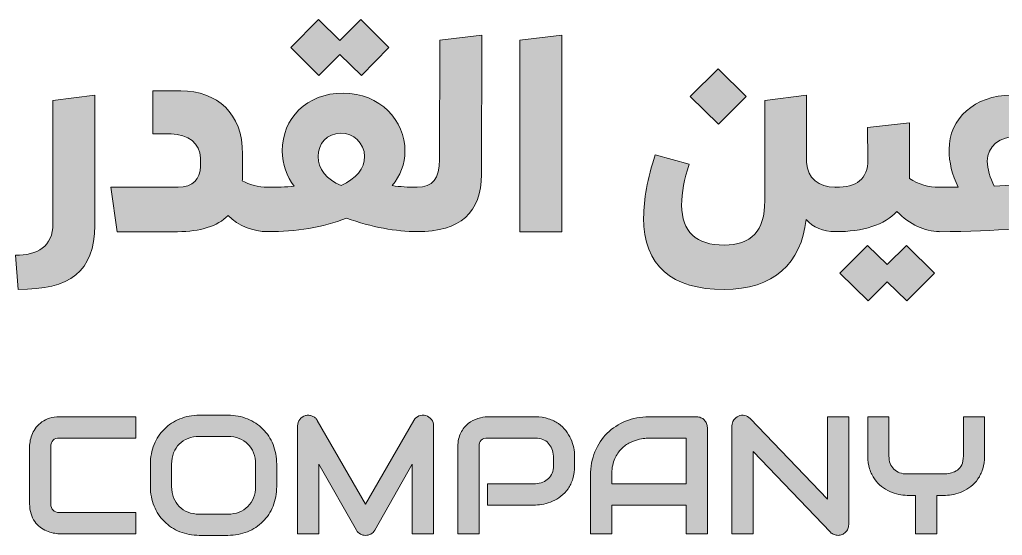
# Model space of a CAD drawing. Header units: millimetres. Extents: x 81 to 1251, y -181 to -29.
# Drawn here: x 451.2 to 522, y -181.2 to -144 of the extents above; entities that cross this region are included whole.
import ezdxf

# ---------------------------------------------------------------- set-up
doc = ezdxf.new("R2010")
doc.units = ezdxf.units.MM
doc.header["$MEASUREMENT"] = 0
doc.layers.add('Layer 1', color=7, linetype='Continuous', lineweight=0)

# ---------------------------------------------------------------- blocks, each defined once
blk = doc.blocks.new('Block_15')
at = {"layer": 'Layer 1', "true_color": 0x00b9ad, "transparency": 33554687}
h = blk.add_hatch(color=122, dxfattribs=at)
h.dxf.hatch_style = 2
edge = h.paths.add_edge_path()
edge.add_spline(control_points=[(453.334, -172.754), (453.127, -172.821), (452.944, -172.91), (452.786, -173.022), (452.626, -173.133), (452.49, -173.261), (452.377, -173.407), (452.263, -173.552), (452.171, -173.703), (452.101, -173.861), (452.031, -174.02), (451.979, -174.181), (451.945, -174.343), (451.912, -174.506), (451.895, -174.658), (451.895, -174.799), (451.895, -174.799), (451.895, -178.933), (451.895, -178.933), (451.895, -179.196), (451.929, -179.432), (451.996, -179.641), (452.062, -179.85), (452.15, -180.035), (452.262, -180.194), (452.374, -180.352), (452.503, -180.487), (452.647, -180.599), (452.792, -180.711), (452.944, -180.801), (453.103, -180.872), (453.261, -180.943), (453.421, -180.995), (453.584, -181.028), (453.746, -181.061), (453.899, -181.077), (454.039, -181.077), (454.039, -181.077), (459.549, -181.077), (459.549, -181.077), (459.549, -181.077), (459.549, -179.55), (459.549, -179.55), (459.549, -179.55), (454.039, -179.55), (454.039, -179.55), (453.843, -179.55), (453.692, -179.497), (453.584, -179.389), (453.477, -179.282), (453.422, -179.129), (453.422, -178.933), (453.422, -178.933), (453.422, -174.81), (453.422, -174.81), (453.422, -174.603), (453.475, -174.446), (453.581, -174.341), (453.687, -174.234), (453.839, -174.182), (454.039, -174.182), (454.039, -174.182), (459.549, -174.182), (459.549, -174.182), (459.549, -174.182), (459.549, -172.655), (459.549, -172.655), (459.549, -172.655), (454.039, -172.655), (454.039, -172.655), (453.777, -172.655), (453.542, -172.688), (453.334, -172.754)], knot_values=[0, 0, 0, 0, 1, 1, 1, 2, 2, 2, 3, 3, 3, 4, 4, 4, 5, 5, 5, 6, 6, 6, 7, 7, 7, 8, 8, 8, 9, 9, 9, 10, 10, 10, 11, 11, 11, 12, 12, 12, 13, 13, 13, 14, 14, 14, 15, 15, 15, 16, 16, 16, 17, 17, 17, 18, 18, 18, 19, 19, 19, 20, 20, 20, 21, 21, 21, 22, 22, 22, 23, 23, 23, 24, 24, 24, 24], degree=3, periodic=0)
h = blk.add_hatch(color=122, dxfattribs=at)
h.dxf.hatch_style = 2
edge = h.paths.add_edge_path()
edge.add_spline(control_points=[(468.183, -177.671), (468.183, -177.973), (468.134, -178.246), (468.039, -178.49), (467.943, -178.735), (467.806, -178.944), (467.631, -179.118), (467.454, -179.293), (467.244, -179.428), (466.999, -179.524), (466.754, -179.62), (466.483, -179.668), (466.185, -179.668), (466.185, -179.668), (464.13, -179.668), (464.13, -179.668), (463.832, -179.668), (463.561, -179.62), (463.317, -179.524), (463.072, -179.428), (462.862, -179.293), (462.685, -179.118), (462.508, -178.944), (462.373, -178.735), (462.277, -178.49), (462.18, -178.246), (462.133, -177.973), (462.133, -177.671), (462.133, -177.671), (462.133, -176.061), (462.133, -176.061), (462.133, -175.76), (462.18, -175.486), (462.277, -175.242), (462.373, -174.998), (462.508, -174.788), (462.685, -174.614), (462.862, -174.44), (463.072, -174.304), (463.317, -174.209), (463.561, -174.112), (463.832, -174.065), (464.13, -174.065), (464.13, -174.065), (466.197, -174.065), (466.197, -174.065), (466.491, -174.065), (466.76, -174.112), (467.005, -174.209), (467.25, -174.304), (467.459, -174.44), (467.633, -174.614), (467.808, -174.788), (467.943, -174.998), (468.039, -175.242), (468.134, -175.486), (468.183, -175.76), (468.183, -176.061), (468.183, -176.061), (468.183, -177.671), (468.183, -177.671)], knot_values=[0, 0, 0, 0, 1, 1, 1, 2, 2, 2, 3, 3, 3, 4, 4, 4, 5, 5, 5, 6, 6, 6, 7, 7, 7, 8, 8, 8, 9, 9, 9, 10, 10, 10, 11, 11, 11, 12, 12, 12, 13, 13, 13, 14, 14, 14, 15, 15, 15, 16, 16, 16, 17, 17, 17, 18, 18, 18, 19, 19, 19, 20, 20, 20, 20], degree=3, periodic=0)
edge = h.paths.add_edge_path()
edge.add_spline(control_points=[(468.711, -173.532), (468.398, -173.221), (468.027, -172.978), (467.598, -172.802), (467.17, -172.625), (466.703, -172.537), (466.197, -172.537), (466.197, -172.537), (464.13, -172.537), (464.13, -172.537), (463.625, -172.537), (463.157, -172.625), (462.726, -172.802), (462.295, -172.978), (461.923, -173.221), (461.611, -173.532), (461.297, -173.844), (461.05, -174.216), (460.873, -174.649), (460.695, -175.081), (460.605, -175.553), (460.605, -176.061), (460.605, -176.061), (460.605, -177.671), (460.605, -177.671), (460.605, -178.184), (460.695, -178.656), (460.873, -179.086), (461.05, -179.518), (461.297, -179.889), (461.611, -180.202), (461.923, -180.516), (462.295, -180.759), (462.726, -180.933), (463.157, -181.107), (463.625, -181.195), (464.13, -181.195), (464.13, -181.195), (466.197, -181.195), (466.197, -181.195), (466.703, -181.195), (467.17, -181.107), (467.598, -180.933), (468.027, -180.759), (468.398, -180.516), (468.711, -180.202), (469.025, -179.889), (469.269, -179.518), (469.446, -179.086), (469.621, -178.656), (469.71, -178.184), (469.71, -177.671), (469.71, -177.671), (469.71, -176.061), (469.71, -176.061), (469.71, -175.553), (469.621, -175.081), (469.446, -174.649), (469.269, -174.216), (469.025, -173.844), (468.711, -173.532)], knot_values=[0, 0, 0, 0, 1, 1, 1, 2, 2, 2, 3, 3, 3, 4, 4, 4, 5, 5, 5, 6, 6, 6, 7, 7, 7, 8, 8, 8, 9, 9, 9, 10, 10, 10, 11, 11, 11, 12, 12, 12, 13, 13, 13, 14, 14, 14, 15, 15, 15, 16, 16, 16, 17, 17, 17, 18, 18, 18, 19, 19, 19, 20, 20, 20, 20], degree=3, periodic=0)
h = blk.add_hatch(color=122, dxfattribs=at)
h.dxf.hatch_style = 2
edge = h.paths.add_edge_path()
edge.add_spline(control_points=[(480.458, -172.561), (480.286, -172.517), (480.121, -172.527), (479.962, -172.59), (479.804, -172.653), (479.679, -172.758), (479.59, -172.907), (479.59, -172.907), (476.112, -178.951), (476.112, -178.951), (476.112, -178.951), (472.635, -172.907), (472.635, -172.907), (472.592, -172.833), (472.538, -172.769), (472.477, -172.717), (472.414, -172.664), (472.343, -172.622), (472.267, -172.593), (472.191, -172.563), (472.112, -172.546), (472.03, -172.54), (471.948, -172.534), (471.866, -172.541), (471.783, -172.561), (471.615, -172.608), (471.478, -172.7), (471.374, -172.837), (471.272, -172.973), (471.22, -173.131), (471.22, -173.306), (471.22, -173.306), (471.22, -181.077), (471.22, -181.077), (471.22, -181.077), (472.746, -181.077), (472.746, -181.077), (472.746, -181.077), (472.746, -176.061), (472.746, -176.061), (472.746, -176.061), (475.466, -180.824), (475.466, -180.824), (475.533, -180.947), (475.623, -181.038), (475.74, -181.101), (475.855, -181.163), (475.979, -181.195), (476.112, -181.195), (476.249, -181.195), (476.377, -181.163), (476.497, -181.101), (476.616, -181.038), (476.709, -180.947), (476.775, -180.824), (476.775, -180.824), (479.483, -176.061), (479.483, -176.061), (479.483, -176.061), (479.483, -181.077), (479.483, -181.077), (479.483, -181.077), (481.022, -181.077), (481.022, -181.077), (481.022, -181.077), (481.022, -173.306), (481.022, -173.306), (481.022, -173.131), (480.97, -172.973), (480.864, -172.837), (480.758, -172.7), (480.623, -172.608), (480.458, -172.561)], knot_values=[0, 0, 0, 0, 1, 1, 1, 2, 2, 2, 3, 3, 3, 4, 4, 4, 5, 5, 5, 6, 6, 6, 7, 7, 7, 8, 8, 8, 9, 9, 9, 10, 10, 10, 11, 11, 11, 12, 12, 12, 13, 13, 13, 14, 14, 14, 15, 15, 15, 16, 16, 16, 17, 17, 17, 18, 18, 18, 19, 19, 19, 20, 20, 20, 21, 21, 21, 22, 22, 22, 23, 23, 23, 24, 24, 24, 24], degree=3, periodic=0)
h = blk.add_hatch(color=122, dxfattribs=at)
h.dxf.hatch_style = 2
edge = h.paths.add_edge_path()
edge.add_spline(control_points=[(490.916, -174.25), (490.821, -174.04), (490.7, -173.84), (490.552, -173.647), (490.406, -173.455), (490.228, -173.286), (490.019, -173.139), (489.809, -172.993), (489.567, -172.875), (489.293, -172.787), (489.019, -172.699), (488.71, -172.655), (488.365, -172.655), (488.365, -172.655), (484.912, -172.655), (484.912, -172.655), (484.7, -172.655), (484.469, -172.693), (484.219, -172.769), (483.967, -172.845), (483.736, -172.969), (483.522, -173.137), (483.309, -173.305), (483.131, -173.526), (482.988, -173.8), (482.844, -174.074), (482.773, -174.407), (482.773, -174.799), (482.773, -174.799), (482.773, -181.077), (482.773, -181.077), (482.773, -181.077), (484.301, -181.077), (484.301, -181.077), (484.301, -181.077), (484.301, -174.799), (484.301, -174.799), (484.301, -174.598), (484.353, -174.446), (484.459, -174.341), (484.565, -174.234), (484.719, -174.182), (484.923, -174.182), (484.923, -174.182), (488.365, -174.182), (488.365, -174.182), (488.564, -174.182), (488.741, -174.215), (488.894, -174.279), (489.046, -174.343), (489.177, -174.432), (489.284, -174.546), (489.392, -174.66), (489.477, -174.797), (489.54, -174.958), (489.603, -175.117), (489.644, -175.294), (489.663, -175.486), (489.663, -175.486), (489.663, -176.178), (489.663, -176.178), (489.663, -176.374), (489.632, -176.55), (489.569, -176.705), (489.507, -176.86), (489.419, -176.991), (489.305, -177.101), (489.191, -177.21), (489.056, -177.297), (488.896, -177.363), (488.737, -177.427), (488.561, -177.467), (488.365, -177.483), (488.365, -177.483), (484.912, -177.483), (484.912, -177.483), (484.912, -177.483), (484.912, -179.009), (484.912, -179.009), (484.912, -179.009), (488.365, -179.009), (488.365, -179.009), (488.552, -179.009), (488.753, -178.989), (488.967, -178.945), (489.18, -178.902), (489.392, -178.834), (489.601, -178.74), (489.811, -178.645), (490.011, -178.524), (490.204, -178.376), (490.395, -178.227), (490.564, -178.048), (490.712, -177.838), (490.858, -177.629), (490.975, -177.387), (491.06, -177.112), (491.148, -176.839), (491.19, -176.528), (491.19, -176.178), (491.19, -176.178), (491.19, -175.486), (491.19, -175.486), (491.19, -175.298), (491.168, -175.097), (491.126, -174.884), (491.082, -174.671), (491.013, -174.459), (490.916, -174.25)], knot_values=[0, 0, 0, 0, 1, 1, 1, 2, 2, 2, 3, 3, 3, 4, 4, 4, 5, 5, 5, 6, 6, 6, 7, 7, 7, 8, 8, 8, 9, 9, 9, 10, 10, 10, 11, 11, 11, 12, 12, 12, 13, 13, 13, 14, 14, 14, 15, 15, 15, 16, 16, 16, 17, 17, 17, 18, 18, 18, 19, 19, 19, 20, 20, 20, 21, 21, 21, 22, 22, 22, 23, 23, 23, 24, 24, 24, 25, 25, 25, 26, 26, 26, 27, 27, 27, 28, 28, 28, 29, 29, 29, 30, 30, 30, 31, 31, 31, 32, 32, 32, 33, 33, 33, 34, 34, 34, 35, 35, 35, 36, 36, 36, 36], degree=3, periodic=0)
h = blk.add_hatch(color=122, dxfattribs=at)
h.dxf.hatch_style = 2
edge = h.paths.add_edge_path()
edge.add_spline(control_points=[(499.231, -177.483), (499.231, -177.483), (493.863, -177.483), (493.863, -177.483), (493.863, -177.483), (493.863, -176.866), (493.863, -176.866), (493.863, -176.44), (493.922, -176.076), (494.042, -175.777), (494.161, -175.477), (494.313, -175.227), (494.497, -175.028), (494.68, -174.828), (494.882, -174.671), (495.101, -174.558), (495.322, -174.445), (495.53, -174.36), (495.727, -174.305), (495.925, -174.25), (496.1, -174.216), (496.25, -174.203), (496.401, -174.188), (496.5, -174.182), (496.547, -174.182), (496.547, -174.182), (499.231, -174.182), (499.231, -174.182), (499.231, -174.182), (499.231, -177.483), (499.231, -177.483)], knot_values=[0, 0, 0, 0, 1, 1, 1, 2, 2, 2, 3, 3, 3, 4, 4, 4, 5, 5, 5, 6, 6, 6, 7, 7, 7, 8, 8, 8, 9, 9, 9, 10, 10, 10, 10], degree=3, periodic=0)
edge = h.paths.add_edge_path()
edge.add_spline(control_points=[(500.535, -172.878), (500.465, -172.808), (500.383, -172.753), (500.288, -172.713), (500.194, -172.675), (500.095, -172.655), (499.988, -172.655), (499.988, -172.655), (496.547, -172.655), (496.547, -172.655), (495.94, -172.655), (495.38, -172.758), (494.867, -172.966), (494.354, -173.173), (493.91, -173.463), (493.533, -173.835), (493.157, -174.207), (492.864, -174.651), (492.653, -175.168), (492.441, -175.686), (492.336, -176.251), (492.336, -176.866), (492.336, -176.866), (492.336, -181.077), (492.336, -181.077), (492.336, -181.077), (493.863, -181.077), (493.863, -181.077), (493.863, -181.077), (493.863, -179.009), (493.863, -179.009), (493.863, -179.009), (499.231, -179.009), (499.231, -179.009), (499.231, -179.009), (499.231, -181.077), (499.231, -181.077), (499.231, -181.077), (500.758, -181.077), (500.758, -181.077), (500.758, -181.077), (500.758, -173.425), (500.758, -173.425), (500.758, -173.318), (500.738, -173.219), (500.7, -173.125), (500.66, -173.03), (500.605, -172.948), (500.535, -172.878)], knot_values=[0, 0, 0, 0, 1, 1, 1, 2, 2, 2, 3, 3, 3, 4, 4, 4, 5, 5, 5, 6, 6, 6, 7, 7, 7, 8, 8, 8, 9, 9, 9, 10, 10, 10, 11, 11, 11, 12, 12, 12, 13, 13, 13, 14, 14, 14, 15, 15, 15, 16, 16, 16, 16], degree=3, periodic=0)
h = blk.add_hatch(color=122, dxfattribs=at)
h.dxf.hatch_style = 2
edge = h.paths.add_edge_path()
edge.add_spline(control_points=[(509.422, -178.587), (509.422, -178.587), (503.842, -172.766), (503.842, -172.766), (503.732, -172.653), (503.601, -172.581), (503.448, -172.552), (503.295, -172.522), (503.146, -172.537), (503.002, -172.596), (502.864, -172.659), (502.752, -172.753), (502.664, -172.88), (502.576, -173.008), (502.531, -173.15), (502.531, -173.306), (502.531, -173.306), (502.531, -181.077), (502.531, -181.077), (502.531, -181.077), (504.059, -181.077), (504.059, -181.077), (504.059, -181.077), (504.059, -175.145), (504.059, -175.145), (504.059, -175.145), (509.639, -180.972), (509.639, -180.972), (509.713, -181.051), (509.798, -181.107), (509.895, -181.143), (509.99, -181.178), (510.085, -181.195), (510.179, -181.195), (510.286, -181.195), (510.385, -181.175), (510.479, -181.136), (510.572, -181.097), (510.655, -181.043), (510.722, -180.974), (510.791, -180.907), (510.846, -180.824), (510.887, -180.731), (510.928, -180.637), (510.949, -180.535), (510.949, -180.425), (510.949, -180.425), (510.949, -172.655), (510.949, -172.655), (510.949, -172.655), (509.422, -172.655), (509.422, -172.655), (509.422, -172.655), (509.422, -178.587), (509.422, -178.587)], knot_values=[0, 0, 0, 0, 1, 1, 1, 2, 2, 2, 3, 3, 3, 4, 4, 4, 5, 5, 5, 6, 6, 6, 7, 7, 7, 8, 8, 8, 9, 9, 9, 10, 10, 10, 11, 11, 11, 12, 12, 12, 13, 13, 13, 14, 14, 14, 15, 15, 15, 16, 16, 16, 17, 17, 17, 18, 18, 18, 18], degree=3, periodic=0)
h = blk.add_hatch(color=122, dxfattribs=at)
h.dxf.hatch_style = 2
edge = h.paths.add_edge_path()
edge.add_spline(control_points=[(519.219, -175.474), (519.219, -175.74), (519.178, -175.953), (519.096, -176.114), (519.014, -176.275), (518.91, -176.4), (518.784, -176.491), (518.659, -176.58), (518.52, -176.644), (518.368, -176.68), (518.214, -176.718), (518.065, -176.748), (517.921, -176.772), (517.921, -176.772), (515.166, -176.772), (515.166, -176.772), (514.967, -176.772), (514.785, -176.742), (514.623, -176.68), (514.46, -176.62), (514.322, -176.533), (514.209, -176.419), (514.096, -176.307), (514.007, -176.17), (513.944, -176.011), (513.881, -175.853), (513.85, -175.674), (513.85, -175.474), (513.85, -175.474), (513.85, -172.655), (513.85, -172.655), (513.85, -172.655), (512.323, -172.655), (512.323, -172.655), (512.323, -172.655), (512.323, -175.474), (512.323, -175.474), (512.323, -175.819), (512.368, -176.129), (512.455, -176.405), (512.543, -176.68), (512.661, -176.924), (512.808, -177.133), (512.955, -177.342), (513.124, -177.523), (513.316, -177.671), (513.508, -177.82), (513.708, -177.942), (513.918, -178.038), (514.127, -178.134), (514.339, -178.204), (514.553, -178.246), (514.766, -178.29), (514.967, -178.311), (515.154, -178.311), (515.154, -178.311), (515.765, -178.311), (515.765, -178.311), (515.765, -178.311), (515.765, -181.077), (515.765, -181.077), (515.765, -181.077), (517.304, -181.077), (517.304, -181.077), (517.304, -181.077), (517.304, -178.311), (517.304, -178.311), (517.304, -178.311), (517.921, -178.311), (517.921, -178.311), (518.109, -178.311), (518.31, -178.29), (518.522, -178.246), (518.737, -178.204), (518.947, -178.134), (519.154, -178.038), (519.362, -177.942), (519.563, -177.82), (519.757, -177.671), (519.95, -177.523), (520.12, -177.342), (520.265, -177.133), (520.409, -176.924), (520.526, -176.682), (520.614, -176.408), (520.701, -176.134), (520.746, -175.823), (520.746, -175.474), (520.746, -175.474), (520.746, -172.655), (520.746, -172.655), (520.746, -172.655), (519.219, -172.655), (519.219, -172.655), (519.219, -172.655), (519.219, -175.474), (519.219, -175.474)], knot_values=[0, 0, 0, 0, 1, 1, 1, 2, 2, 2, 3, 3, 3, 4, 4, 4, 5, 5, 5, 6, 6, 6, 7, 7, 7, 8, 8, 8, 9, 9, 9, 10, 10, 10, 11, 11, 11, 12, 12, 12, 13, 13, 13, 14, 14, 14, 15, 15, 15, 16, 16, 16, 17, 17, 17, 18, 18, 18, 19, 19, 19, 20, 20, 20, 21, 21, 21, 22, 22, 22, 23, 23, 23, 24, 24, 24, 25, 25, 25, 26, 26, 26, 27, 27, 27, 28, 28, 28, 29, 29, 29, 30, 30, 30, 31, 31, 31, 32, 32, 32, 32], degree=3, periodic=0)
at = {"layer": 'Layer 1'}
for points, knots in [([(453.334, -172.754), (453.127, -172.821), (452.944, -172.91), (452.786, -173.022), (452.626, -173.133), (452.49, -173.261), (452.377, -173.407), (452.263, -173.552), (452.171, -173.703), (452.101, -173.861), (452.031, -174.02), (451.979, -174.181), (451.945, -174.343), (451.912, -174.506), (451.895, -174.658), (451.895, -174.799), (451.895, -174.799), (451.895, -178.933), (451.895, -178.933), (451.895, -179.196), (451.929, -179.432), (451.996, -179.641), (452.062, -179.85), (452.15, -180.035), (452.262, -180.194), (452.374, -180.352), (452.503, -180.487), (452.647, -180.599), (452.792, -180.711), (452.944, -180.801), (453.103, -180.872), (453.261, -180.943), (453.421, -180.995), (453.584, -181.028), (453.746, -181.061), (453.899, -181.077), (454.039, -181.077), (454.039, -181.077), (459.549, -181.077), (459.549, -181.077), (459.549, -181.077), (459.549, -179.55), (459.549, -179.55), (459.549, -179.55), (454.039, -179.55), (454.039, -179.55), (453.843, -179.55), (453.692, -179.497), (453.584, -179.389), (453.477, -179.282), (453.422, -179.129), (453.422, -178.933), (453.422, -178.933), (453.422, -174.81), (453.422, -174.81), (453.422, -174.603), (453.475, -174.446), (453.581, -174.341), (453.687, -174.234), (453.839, -174.182), (454.039, -174.182), (454.039, -174.182), (459.549, -174.182), (459.549, -174.182), (459.549, -174.182), (459.549, -172.655), (459.549, -172.655), (459.549, -172.655), (454.039, -172.655), (454.039, -172.655), (453.777, -172.655), (453.542, -172.688), (453.334, -172.754)], [0, 0, 0, 0, 1, 1, 1, 2, 2, 2, 3, 3, 3, 4, 4, 4, 5, 5, 5, 6, 6, 6, 7, 7, 7, 8, 8, 8, 9, 9, 9, 10, 10, 10, 11, 11, 11, 12, 12, 12, 13, 13, 13, 14, 14, 14, 15, 15, 15, 16, 16, 16, 17, 17, 17, 18, 18, 18, 19, 19, 19, 20, 20, 20, 21, 21, 21, 22, 22, 22, 23, 23, 23, 24, 24, 24, 24]), ([(468.711, -173.532), (468.398, -173.221), (468.027, -172.978), (467.598, -172.802), (467.17, -172.625), (466.703, -172.537), (466.197, -172.537), (466.197, -172.537), (464.13, -172.537), (464.13, -172.537), (463.625, -172.537), (463.157, -172.625), (462.726, -172.802), (462.295, -172.978), (461.923, -173.221), (461.611, -173.532), (461.297, -173.844), (461.05, -174.216), (460.873, -174.649), (460.695, -175.081), (460.605, -175.553), (460.605, -176.061), (460.605, -176.061), (460.605, -177.671), (460.605, -177.671), (460.605, -178.184), (460.695, -178.656), (460.873, -179.086), (461.05, -179.518), (461.297, -179.889), (461.611, -180.202), (461.923, -180.516), (462.295, -180.759), (462.726, -180.933), (463.157, -181.107), (463.625, -181.195), (464.13, -181.195), (464.13, -181.195), (466.197, -181.195), (466.197, -181.195), (466.703, -181.195), (467.17, -181.107), (467.598, -180.933), (468.027, -180.759), (468.398, -180.516), (468.711, -180.202), (469.025, -179.889), (469.269, -179.518), (469.446, -179.086), (469.621, -178.656), (469.71, -178.184), (469.71, -177.671), (469.71, -177.671), (469.71, -176.061), (469.71, -176.061), (469.71, -175.553), (469.621, -175.081), (469.446, -174.649), (469.269, -174.216), (469.025, -173.844), (468.711, -173.532)], [0, 0, 0, 0, 1, 1, 1, 2, 2, 2, 3, 3, 3, 4, 4, 4, 5, 5, 5, 6, 6, 6, 7, 7, 7, 8, 8, 8, 9, 9, 9, 10, 10, 10, 11, 11, 11, 12, 12, 12, 13, 13, 13, 14, 14, 14, 15, 15, 15, 16, 16, 16, 17, 17, 17, 18, 18, 18, 19, 19, 19, 20, 20, 20, 20]), ([(480.458, -172.561), (480.286, -172.517), (480.121, -172.527), (479.962, -172.59), (479.804, -172.653), (479.679, -172.758), (479.59, -172.907), (479.59, -172.907), (476.112, -178.951), (476.112, -178.951), (476.112, -178.951), (472.635, -172.907), (472.635, -172.907), (472.592, -172.833), (472.538, -172.769), (472.477, -172.717), (472.414, -172.664), (472.343, -172.622), (472.267, -172.593), (472.191, -172.563), (472.112, -172.546), (472.03, -172.54), (471.948, -172.534), (471.866, -172.541), (471.783, -172.561), (471.615, -172.608), (471.478, -172.7), (471.374, -172.837), (471.272, -172.973), (471.22, -173.131), (471.22, -173.306), (471.22, -173.306), (471.22, -181.077), (471.22, -181.077), (471.22, -181.077), (472.746, -181.077), (472.746, -181.077), (472.746, -181.077), (472.746, -176.061), (472.746, -176.061), (472.746, -176.061), (475.466, -180.824), (475.466, -180.824), (475.533, -180.947), (475.623, -181.038), (475.74, -181.101), (475.855, -181.163), (475.979, -181.195), (476.112, -181.195), (476.249, -181.195), (476.377, -181.163), (476.497, -181.101), (476.616, -181.038), (476.709, -180.947), (476.775, -180.824), (476.775, -180.824), (479.483, -176.061), (479.483, -176.061), (479.483, -176.061), (479.483, -181.077), (479.483, -181.077), (479.483, -181.077), (481.022, -181.077), (481.022, -181.077), (481.022, -181.077), (481.022, -173.306), (481.022, -173.306), (481.022, -173.131), (480.97, -172.973), (480.864, -172.837), (480.758, -172.7), (480.623, -172.608), (480.458, -172.561)], [0, 0, 0, 0, 1, 1, 1, 2, 2, 2, 3, 3, 3, 4, 4, 4, 5, 5, 5, 6, 6, 6, 7, 7, 7, 8, 8, 8, 9, 9, 9, 10, 10, 10, 11, 11, 11, 12, 12, 12, 13, 13, 13, 14, 14, 14, 15, 15, 15, 16, 16, 16, 17, 17, 17, 18, 18, 18, 19, 19, 19, 20, 20, 20, 21, 21, 21, 22, 22, 22, 23, 23, 23, 24, 24, 24, 24]), ([(490.916, -174.25), (490.821, -174.04), (490.7, -173.84), (490.552, -173.647), (490.406, -173.455), (490.228, -173.286), (490.019, -173.139), (489.809, -172.993), (489.567, -172.875), (489.293, -172.787), (489.019, -172.699), (488.71, -172.655), (488.365, -172.655), (488.365, -172.655), (484.912, -172.655), (484.912, -172.655), (484.7, -172.655), (484.469, -172.693), (484.219, -172.769), (483.967, -172.845), (483.736, -172.969), (483.522, -173.137), (483.309, -173.305), (483.131, -173.526), (482.988, -173.8), (482.844, -174.074), (482.773, -174.407), (482.773, -174.799), (482.773, -174.799), (482.773, -181.077), (482.773, -181.077), (482.773, -181.077), (484.301, -181.077), (484.301, -181.077), (484.301, -181.077), (484.301, -174.799), (484.301, -174.799), (484.301, -174.598), (484.353, -174.446), (484.459, -174.341), (484.565, -174.234), (484.719, -174.182), (484.923, -174.182), (484.923, -174.182), (488.365, -174.182), (488.365, -174.182), (488.564, -174.182), (488.741, -174.215), (488.894, -174.279), (489.046, -174.343), (489.177, -174.432), (489.284, -174.546), (489.392, -174.66), (489.477, -174.797), (489.54, -174.958), (489.603, -175.117), (489.644, -175.294), (489.663, -175.486), (489.663, -175.486), (489.663, -176.178), (489.663, -176.178), (489.663, -176.374), (489.632, -176.55), (489.569, -176.705), (489.507, -176.86), (489.419, -176.991), (489.305, -177.101), (489.191, -177.21), (489.056, -177.297), (488.896, -177.363), (488.737, -177.427), (488.561, -177.467), (488.365, -177.483), (488.365, -177.483), (484.912, -177.483), (484.912, -177.483), (484.912, -177.483), (484.912, -179.009), (484.912, -179.009), (484.912, -179.009), (488.365, -179.009), (488.365, -179.009), (488.552, -179.009), (488.753, -178.989), (488.967, -178.945), (489.18, -178.902), (489.392, -178.834), (489.601, -178.74), (489.811, -178.645), (490.011, -178.524), (490.204, -178.376), (490.395, -178.227), (490.564, -178.048), (490.712, -177.838), (490.858, -177.629), (490.975, -177.387), (491.06, -177.112), (491.148, -176.839), (491.19, -176.528), (491.19, -176.178), (491.19, -176.178), (491.19, -175.486), (491.19, -175.486), (491.19, -175.298), (491.168, -175.097), (491.126, -174.884), (491.082, -174.671), (491.013, -174.459), (490.916, -174.25)], [0, 0, 0, 0, 1, 1, 1, 2, 2, 2, 3, 3, 3, 4, 4, 4, 5, 5, 5, 6, 6, 6, 7, 7, 7, 8, 8, 8, 9, 9, 9, 10, 10, 10, 11, 11, 11, 12, 12, 12, 13, 13, 13, 14, 14, 14, 15, 15, 15, 16, 16, 16, 17, 17, 17, 18, 18, 18, 19, 19, 19, 20, 20, 20, 21, 21, 21, 22, 22, 22, 23, 23, 23, 24, 24, 24, 25, 25, 25, 26, 26, 26, 27, 27, 27, 28, 28, 28, 29, 29, 29, 30, 30, 30, 31, 31, 31, 32, 32, 32, 33, 33, 33, 34, 34, 34, 35, 35, 35, 36, 36, 36, 36]), ([(500.535, -172.878), (500.465, -172.808), (500.383, -172.753), (500.288, -172.713), (500.194, -172.675), (500.095, -172.655), (499.988, -172.655), (499.988, -172.655), (496.547, -172.655), (496.547, -172.655), (495.94, -172.655), (495.38, -172.758), (494.867, -172.966), (494.354, -173.173), (493.91, -173.463), (493.533, -173.835), (493.157, -174.207), (492.864, -174.651), (492.653, -175.168), (492.441, -175.686), (492.336, -176.251), (492.336, -176.866), (492.336, -176.866), (492.336, -181.077), (492.336, -181.077), (492.336, -181.077), (493.863, -181.077), (493.863, -181.077), (493.863, -181.077), (493.863, -179.009), (493.863, -179.009), (493.863, -179.009), (499.231, -179.009), (499.231, -179.009), (499.231, -179.009), (499.231, -181.077), (499.231, -181.077), (499.231, -181.077), (500.758, -181.077), (500.758, -181.077), (500.758, -181.077), (500.758, -173.425), (500.758, -173.425), (500.758, -173.318), (500.738, -173.219), (500.7, -173.125), (500.66, -173.03), (500.605, -172.948), (500.535, -172.878)], [0, 0, 0, 0, 1, 1, 1, 2, 2, 2, 3, 3, 3, 4, 4, 4, 5, 5, 5, 6, 6, 6, 7, 7, 7, 8, 8, 8, 9, 9, 9, 10, 10, 10, 11, 11, 11, 12, 12, 12, 13, 13, 13, 14, 14, 14, 15, 15, 15, 16, 16, 16, 16]), ([(509.422, -178.587), (509.422, -178.587), (503.842, -172.766), (503.842, -172.766), (503.732, -172.653), (503.601, -172.581), (503.448, -172.552), (503.295, -172.522), (503.146, -172.537), (503.002, -172.596), (502.864, -172.659), (502.752, -172.753), (502.664, -172.88), (502.576, -173.008), (502.531, -173.15), (502.531, -173.306), (502.531, -173.306), (502.531, -181.077), (502.531, -181.077), (502.531, -181.077), (504.059, -181.077), (504.059, -181.077), (504.059, -181.077), (504.059, -175.145), (504.059, -175.145), (504.059, -175.145), (509.639, -180.972), (509.639, -180.972), (509.713, -181.051), (509.798, -181.107), (509.895, -181.143), (509.99, -181.178), (510.085, -181.195), (510.179, -181.195), (510.286, -181.195), (510.385, -181.175), (510.479, -181.136), (510.572, -181.097), (510.655, -181.043), (510.722, -180.974), (510.791, -180.907), (510.846, -180.824), (510.887, -180.731), (510.928, -180.637), (510.949, -180.535), (510.949, -180.425), (510.949, -180.425), (510.949, -172.655), (510.949, -172.655), (510.949, -172.655), (509.422, -172.655), (509.422, -172.655), (509.422, -172.655), (509.422, -178.587), (509.422, -178.587)], [0, 0, 0, 0, 1, 1, 1, 2, 2, 2, 3, 3, 3, 4, 4, 4, 5, 5, 5, 6, 6, 6, 7, 7, 7, 8, 8, 8, 9, 9, 9, 10, 10, 10, 11, 11, 11, 12, 12, 12, 13, 13, 13, 14, 14, 14, 15, 15, 15, 16, 16, 16, 17, 17, 17, 18, 18, 18, 18]), ([(519.219, -175.474), (519.219, -175.74), (519.178, -175.953), (519.096, -176.114), (519.014, -176.275), (518.91, -176.4), (518.784, -176.491), (518.659, -176.58), (518.52, -176.644), (518.368, -176.68), (518.214, -176.718), (518.065, -176.748), (517.921, -176.772), (517.921, -176.772), (515.166, -176.772), (515.166, -176.772), (514.967, -176.772), (514.785, -176.742), (514.623, -176.68), (514.46, -176.62), (514.322, -176.533), (514.209, -176.419), (514.096, -176.307), (514.007, -176.17), (513.944, -176.011), (513.881, -175.853), (513.85, -175.674), (513.85, -175.474), (513.85, -175.474), (513.85, -172.655), (513.85, -172.655), (513.85, -172.655), (512.323, -172.655), (512.323, -172.655), (512.323, -172.655), (512.323, -175.474), (512.323, -175.474), (512.323, -175.819), (512.368, -176.129), (512.455, -176.405), (512.543, -176.68), (512.661, -176.924), (512.808, -177.133), (512.955, -177.342), (513.124, -177.523), (513.316, -177.671), (513.508, -177.82), (513.708, -177.942), (513.918, -178.038), (514.127, -178.134), (514.339, -178.204), (514.553, -178.246), (514.766, -178.29), (514.967, -178.311), (515.154, -178.311), (515.154, -178.311), (515.765, -178.311), (515.765, -178.311), (515.765, -178.311), (515.765, -181.077), (515.765, -181.077), (515.765, -181.077), (517.304, -181.077), (517.304, -181.077), (517.304, -181.077), (517.304, -178.311), (517.304, -178.311), (517.304, -178.311), (517.921, -178.311), (517.921, -178.311), (518.109, -178.311), (518.31, -178.29), (518.522, -178.246), (518.737, -178.204), (518.947, -178.134), (519.154, -178.038), (519.362, -177.942), (519.563, -177.82), (519.757, -177.671), (519.95, -177.523), (520.12, -177.342), (520.265, -177.133), (520.409, -176.924), (520.526, -176.682), (520.614, -176.408), (520.701, -176.134), (520.746, -175.823), (520.746, -175.474), (520.746, -175.474), (520.746, -172.655), (520.746, -172.655), (520.746, -172.655), (519.219, -172.655), (519.219, -172.655), (519.219, -172.655), (519.219, -175.474), (519.219, -175.474)], [0, 0, 0, 0, 1, 1, 1, 2, 2, 2, 3, 3, 3, 4, 4, 4, 5, 5, 5, 6, 6, 6, 7, 7, 7, 8, 8, 8, 9, 9, 9, 10, 10, 10, 11, 11, 11, 12, 12, 12, 13, 13, 13, 14, 14, 14, 15, 15, 15, 16, 16, 16, 17, 17, 17, 18, 18, 18, 19, 19, 19, 20, 20, 20, 21, 21, 21, 22, 22, 22, 23, 23, 23, 24, 24, 24, 25, 25, 25, 26, 26, 26, 27, 27, 27, 28, 28, 28, 29, 29, 29, 30, 30, 30, 31, 31, 31, 32, 32, 32, 32]), ([(468.183, -177.671), (468.183, -177.973), (468.134, -178.246), (468.039, -178.49), (467.943, -178.735), (467.806, -178.944), (467.631, -179.118), (467.454, -179.293), (467.244, -179.428), (466.999, -179.524), (466.754, -179.62), (466.483, -179.668), (466.185, -179.668), (466.185, -179.668), (464.13, -179.668), (464.13, -179.668), (463.832, -179.668), (463.561, -179.62), (463.317, -179.524), (463.072, -179.428), (462.862, -179.293), (462.685, -179.118), (462.508, -178.944), (462.373, -178.735), (462.277, -178.49), (462.18, -178.246), (462.133, -177.973), (462.133, -177.671), (462.133, -177.671), (462.133, -176.061), (462.133, -176.061), (462.133, -175.76), (462.18, -175.486), (462.277, -175.242), (462.373, -174.998), (462.508, -174.788), (462.685, -174.614), (462.862, -174.44), (463.072, -174.304), (463.317, -174.209), (463.561, -174.112), (463.832, -174.065), (464.13, -174.065), (464.13, -174.065), (466.197, -174.065), (466.197, -174.065), (466.491, -174.065), (466.76, -174.112), (467.005, -174.209), (467.25, -174.304), (467.459, -174.44), (467.633, -174.614), (467.808, -174.788), (467.943, -174.998), (468.039, -175.242), (468.134, -175.486), (468.183, -175.76), (468.183, -176.061), (468.183, -176.061), (468.183, -177.671), (468.183, -177.671)], [0, 0, 0, 0, 1, 1, 1, 2, 2, 2, 3, 3, 3, 4, 4, 4, 5, 5, 5, 6, 6, 6, 7, 7, 7, 8, 8, 8, 9, 9, 9, 10, 10, 10, 11, 11, 11, 12, 12, 12, 13, 13, 13, 14, 14, 14, 15, 15, 15, 16, 16, 16, 17, 17, 17, 18, 18, 18, 19, 19, 19, 20, 20, 20, 20]), ([(499.231, -177.483), (499.231, -177.483), (493.863, -177.483), (493.863, -177.483), (493.863, -177.483), (493.863, -176.866), (493.863, -176.866), (493.863, -176.44), (493.922, -176.076), (494.042, -175.777), (494.161, -175.477), (494.313, -175.227), (494.497, -175.028), (494.68, -174.828), (494.882, -174.671), (495.101, -174.558), (495.322, -174.445), (495.53, -174.36), (495.727, -174.305), (495.925, -174.25), (496.1, -174.216), (496.25, -174.203), (496.401, -174.188), (496.5, -174.182), (496.547, -174.182), (496.547, -174.182), (499.231, -174.182), (499.231, -174.182), (499.231, -174.182), (499.231, -177.483), (499.231, -177.483)], [0, 0, 0, 0, 1, 1, 1, 2, 2, 2, 3, 3, 3, 4, 4, 4, 5, 5, 5, 6, 6, 6, 7, 7, 7, 8, 8, 8, 9, 9, 9, 10, 10, 10, 10])]:
    blk.add_open_spline(points, degree=3, knots=knots, dxfattribs=at)
blk = doc.blocks.new('Block_16')
at = {"layer": 'Layer 1', "true_color": 0x414042, "transparency": 33554687}
h = blk.add_hatch(color=250, dxfattribs=at)
h.dxf.hatch_style = 2
h.paths.add_polyline_path([(474.264, -146.526), (475.815, -148.038), (477.793, -146.022), (475.776, -144.024), (474.264, -145.517), (472.731, -144.024), (470.734, -146.022), (472.751, -148.038)])
h = blk.add_hatch(color=250, dxfattribs=at)
h.dxf.hatch_style = 2
edge = h.paths.add_edge_path()
edge.add_spline(control_points=[(474.361, -155.97), (473.294, -155.582), (472.693, -154.748), (472.693, -153.894), (472.693, -152.983), (473.333, -152.208), (474.341, -152.208), (475.214, -152.208), (476.048, -152.887), (476.048, -153.894), (476.048, -154.729), (475.407, -155.523), (474.361, -155.97)], knot_values=[0, 0, 0, 0, 1, 1, 1, 2, 2, 2, 3, 3, 3, 4, 4, 4, 4], degree=3, periodic=0)
edge = h.paths.add_edge_path()
edge.add_spline(control_points=[(481.454, -154.108), (481.454, -155.485), (480.95, -156.106), (479.845, -156.106), (479.841, -156.106), (479.84, -156.109), (479.837, -156.109), (479.834, -156.109), (479.832, -156.106), (479.829, -156.106), (479.171, -156.106), (478.588, -156.066), (478.045, -155.989), (478.607, -155.272), (478.956, -154.437), (478.956, -153.507), (478.956, -151.297), (477.172, -149.318), (474.496, -149.318), (471.839, -149.318), (470.114, -151.161), (470.114, -153.488), (470.114, -154.457), (470.424, -155.31), (470.967, -156.028), (470.367, -156.087), (469.728, -156.106), (469.09, -156.106), (468.334, -156.106), (467.753, -155.931), (467.23, -155.64), (467.249, -155.504), (467.249, -155.369), (467.249, -155.233), (467.249, -155.233), (467.249, -153.72), (467.249, -153.72), (467.249, -150.754), (465.427, -149.164), (462.789, -149.164), (462.789, -149.164), (460.771, -149.164), (460.771, -149.164), (460.771, -149.164), (460.771, -152.266), (460.771, -152.266), (460.771, -152.266), (462.091, -152.266), (462.091, -152.266), (463.332, -152.266), (464.185, -152.964), (464.205, -153.992), (464.205, -153.992), (464.205, -154.612), (464.205, -154.612), (464.205, -155.504), (463.681, -156.106), (462.595, -156.106), (462.595, -156.106), (457.746, -156.106), (457.746, -156.106), (457.746, -156.106), (458.212, -159.306), (458.212, -159.306), (458.212, -159.306), (462.556, -159.306), (462.556, -159.306), (464.205, -159.306), (465.427, -158.918), (466.202, -158.142), (466.976, -158.896), (467.963, -159.303), (469.085, -159.305), (469.086, -159.305), (469.086, -159.306), (469.086, -159.306), (469.087, -159.306), (469.089, -159.305), (469.09, -159.305), (469.09, -159.305), (469.09, -159.306), (469.091, -159.306), (469.091, -159.306), (469.091, -159.305), (469.092, -159.305), (471.048, -159.305), (473.082, -159.014), (474.73, -158.335), (476.57, -158.975), (478.333, -159.305), (479.825, -159.305), (479.825, -159.305), (479.825, -159.306), (479.825, -159.306), (479.826, -159.306), (479.827, -159.306), (479.827, -159.306), (479.828, -159.306), (479.828, -159.306), (479.829, -159.306), (479.829, -159.306), (479.829, -159.305), (479.83, -159.305), (482.948, -159.304), (484.479, -157.927), (484.479, -155.195), (484.479, -155.195), (484.499, -145.149), (484.499, -145.149), (484.499, -145.149), (481.473, -145.498), (481.473, -145.498), (481.473, -145.498), (481.454, -154.108), (481.454, -154.108)], knot_values=[0, 0, 0, 0, 1, 1, 1, 2, 2, 2, 3, 3, 3, 4, 4, 4, 5, 5, 5, 6, 6, 6, 7, 7, 7, 8, 8, 8, 9, 9, 9, 10, 10, 10, 11, 11, 11, 12, 12, 12, 13, 13, 13, 14, 14, 14, 15, 15, 15, 16, 16, 16, 17, 17, 17, 18, 18, 18, 19, 19, 19, 20, 20, 20, 21, 21, 21, 22, 22, 22, 23, 23, 23, 24, 24, 24, 25, 25, 25, 26, 26, 26, 27, 27, 27, 28, 28, 28, 29, 29, 29, 30, 30, 30, 31, 31, 31, 32, 32, 32, 33, 33, 33, 34, 34, 34, 35, 35, 35, 36, 36, 36, 37, 37, 37, 38, 38, 38, 38], degree=3, periodic=0)
h = blk.add_hatch(color=250, dxfattribs=at)
h.dxf.hatch_style = 2
h.paths.add_polyline_path([(487.23, -159.306), (490.255, -159.306), (490.255, -145.149), (487.23, -145.498)])
h = blk.add_hatch(color=250, dxfattribs=at)
h.dxf.hatch_style = 2
h.paths.add_polyline_path([(503.555, -149.57), (501.537, -147.573), (499.521, -149.57), (501.558, -151.568)])
h = blk.add_hatch(color=250, dxfattribs=at)
h.dxf.hatch_style = 2
edge = h.paths.add_edge_path()
edge.add_spline(control_points=[(453.58, -158.723), (453.58, -160.391), (452.435, -161.011), (450.865, -161.011), (450.865, -161.011), (451.078, -163.474), (451.078, -163.474), (454.783, -163.474), (456.586, -162.214), (456.586, -158.859), (456.586, -158.859), (456.586, -149.473), (456.586, -149.473), (456.586, -149.473), (453.561, -149.841), (453.561, -149.841), (453.561, -149.841), (453.58, -158.723), (453.58, -158.723)], knot_values=[0, 0, 0, 0, 1, 1, 1, 2, 2, 2, 3, 3, 3, 4, 4, 4, 5, 5, 5, 6, 6, 6, 6], degree=3, periodic=0)
h = blk.add_hatch(color=250, dxfattribs=at)
h.dxf.hatch_style = 2
edge = h.paths.add_edge_path()
edge.add_spline(control_points=[(520.94, -154.224), (520.94, -153.177), (521.794, -152.421), (523.19, -152.421), (523.772, -152.421), (524.566, -152.557), (525.711, -152.866), (525.711, -152.866), (526.525, -150.288), (526.525, -150.288), (524.915, -149.745), (523.674, -149.473), (522.686, -149.473), (520.01, -149.473), (518.186, -151.161), (518.186, -153.39), (518.186, -154.322), (518.4, -155.174), (518.846, -156.106), (518.846, -156.106), (517.472, -156.106), (517.472, -156.106), (516.716, -156.106), (515.979, -155.893), (515.339, -155.485), (515.339, -155.485), (515.339, -155.233), (515.339, -155.233), (515.339, -155.233), (515.339, -151.451), (515.339, -151.451), (515.339, -151.451), (512.314, -151.8), (512.314, -151.8), (512.314, -151.8), (512.333, -154.128), (512.333, -154.128), (512.333, -155.523), (511.519, -156.106), (510.006, -156.106), (509.999, -156.106), (509.996, -156.112), (509.99, -156.112), (509.983, -156.112), (509.98, -156.106), (509.974, -156.106), (508.809, -156.106), (507.957, -155.465), (507.917, -154.322), (507.917, -154.322), (507.917, -149.473), (507.917, -149.473), (507.917, -149.473), (504.892, -149.841), (504.892, -149.841), (504.892, -149.841), (504.892, -157.075), (504.892, -157.075), (504.912, -159.247), (503.923, -160.275), (501.965, -160.275), (499.947, -160.275), (498.92, -159.325), (498.901, -157.405), (498.901, -156.474), (499.095, -155.544), (499.444, -154.437), (499.444, -154.437), (497, -153.779), (497, -153.779), (496.438, -155.485), (496.166, -156.979), (496.166, -158.297), (496.166, -161.769), (498.182, -163.474), (501.965, -163.474), (505.513, -163.474), (507.549, -161.594), (507.879, -158.433), (508.382, -158.993), (509.116, -159.303), (509.966, -159.305), (509.967, -159.305), (509.967, -159.306), (509.968, -159.306), (509.969, -159.306), (509.97, -159.305), (509.971, -159.305), (509.972, -159.305), (509.973, -159.306), (509.974, -159.306), (509.974, -159.306), (509.974, -159.305), (509.974, -159.305), (512.006, -159.304), (513.537, -158.819), (514.428, -157.851), (515.337, -158.78), (516.44, -159.303), (517.467, -159.305), (517.468, -159.305), (517.468, -159.306), (517.468, -159.306), (517.47, -159.306), (517.471, -159.306), (517.472, -159.306), (517.472, -159.306), (517.472, -159.306), (517.472, -159.306), (517.472, -159.306), (517.472, -159.306), (517.472, -159.306), (521.815, -159.305), (524.528, -158.995), (527.127, -158.51), (527.127, -158.51), (527.766, -155.291), (527.766, -155.291), (525.439, -155.679), (523.616, -155.912), (521.445, -156.028), (521.134, -155.427), (520.94, -154.787), (520.94, -154.224)], knot_values=[0, 0, 0, 0, 1, 1, 1, 2, 2, 2, 3, 3, 3, 4, 4, 4, 5, 5, 5, 6, 6, 6, 7, 7, 7, 8, 8, 8, 9, 9, 9, 10, 10, 10, 11, 11, 11, 12, 12, 12, 13, 13, 13, 14, 14, 14, 15, 15, 15, 16, 16, 16, 17, 17, 17, 18, 18, 18, 19, 19, 19, 20, 20, 20, 21, 21, 21, 22, 22, 22, 23, 23, 23, 24, 24, 24, 25, 25, 25, 26, 26, 26, 27, 27, 27, 28, 28, 28, 29, 29, 29, 30, 30, 30, 31, 31, 31, 32, 32, 32, 33, 33, 33, 34, 34, 34, 35, 35, 35, 36, 36, 36, 37, 37, 37, 38, 38, 38, 39, 39, 39, 40, 40, 40, 41, 41, 41, 41], degree=3, periodic=0)
h = blk.add_hatch(color=250, dxfattribs=at)
h.dxf.hatch_style = 2
h.paths.add_polyline_path([(513.729, -161.671), (512.314, -160.294), (510.317, -162.292), (512.352, -164.289), (513.729, -162.912), (515.145, -164.289), (517.142, -162.292), (515.107, -160.294)])
at = {"layer": 'Layer 1'}
for points in [[(474.264, -146.526), (475.815, -148.038), (477.793, -146.022), (475.776, -144.024), (474.264, -145.517), (472.731, -144.024), (470.734, -146.022), (472.751, -148.038)], [(487.23, -159.306), (490.255, -159.306), (490.255, -145.149), (487.23, -145.498)], [(503.555, -149.57), (501.537, -147.573), (499.521, -149.57), (501.558, -151.568)], [(513.729, -161.671), (512.314, -160.294), (510.317, -162.292), (512.352, -164.289), (513.729, -162.912), (515.145, -164.289), (517.142, -162.292), (515.107, -160.294)]]:
    blk.add_lwpolyline(points, close=True, dxfattribs=at)
for points, knots in [([(481.454, -154.108), (481.454, -155.485), (480.95, -156.106), (479.845, -156.106), (479.841, -156.106), (479.84, -156.109), (479.837, -156.109), (479.834, -156.109), (479.832, -156.106), (479.829, -156.106), (479.171, -156.106), (478.588, -156.066), (478.045, -155.989), (478.607, -155.272), (478.956, -154.437), (478.956, -153.507), (478.956, -151.297), (477.172, -149.318), (474.496, -149.318), (471.839, -149.318), (470.114, -151.161), (470.114, -153.488), (470.114, -154.457), (470.424, -155.31), (470.967, -156.028), (470.367, -156.087), (469.728, -156.106), (469.09, -156.106), (468.334, -156.106), (467.753, -155.931), (467.23, -155.64), (467.249, -155.504), (467.249, -155.369), (467.249, -155.233), (467.249, -155.233), (467.249, -153.72), (467.249, -153.72), (467.249, -150.754), (465.427, -149.164), (462.789, -149.164), (462.789, -149.164), (460.771, -149.164), (460.771, -149.164), (460.771, -149.164), (460.771, -152.266), (460.771, -152.266), (460.771, -152.266), (462.091, -152.266), (462.091, -152.266), (463.332, -152.266), (464.185, -152.964), (464.205, -153.992), (464.205, -153.992), (464.205, -154.612), (464.205, -154.612), (464.205, -155.504), (463.681, -156.106), (462.595, -156.106), (462.595, -156.106), (457.746, -156.106), (457.746, -156.106), (457.746, -156.106), (458.212, -159.306), (458.212, -159.306), (458.212, -159.306), (462.556, -159.306), (462.556, -159.306), (464.205, -159.306), (465.427, -158.918), (466.202, -158.142), (466.976, -158.896), (467.963, -159.303), (469.085, -159.305), (469.086, -159.305), (469.086, -159.306), (469.086, -159.306), (469.087, -159.306), (469.089, -159.305), (469.09, -159.305), (469.09, -159.305), (469.09, -159.306), (469.091, -159.306), (469.091, -159.306), (469.091, -159.305), (469.092, -159.305), (471.048, -159.305), (473.082, -159.014), (474.73, -158.335), (476.57, -158.975), (478.333, -159.305), (479.825, -159.305), (479.825, -159.305), (479.825, -159.306), (479.825, -159.306), (479.826, -159.306), (479.827, -159.306), (479.827, -159.306), (479.828, -159.306), (479.828, -159.306), (479.829, -159.306), (479.829, -159.306), (479.829, -159.305), (479.83, -159.305), (482.948, -159.304), (484.479, -157.927), (484.479, -155.195), (484.479, -155.195), (484.499, -145.149), (484.499, -145.149), (484.499, -145.149), (481.473, -145.498), (481.473, -145.498), (481.473, -145.498), (481.454, -154.108), (481.454, -154.108)], [0, 0, 0, 0, 1, 1, 1, 2, 2, 2, 3, 3, 3, 4, 4, 4, 5, 5, 5, 6, 6, 6, 7, 7, 7, 8, 8, 8, 9, 9, 9, 10, 10, 10, 11, 11, 11, 12, 12, 12, 13, 13, 13, 14, 14, 14, 15, 15, 15, 16, 16, 16, 17, 17, 17, 18, 18, 18, 19, 19, 19, 20, 20, 20, 21, 21, 21, 22, 22, 22, 23, 23, 23, 24, 24, 24, 25, 25, 25, 26, 26, 26, 27, 27, 27, 28, 28, 28, 29, 29, 29, 30, 30, 30, 31, 31, 31, 32, 32, 32, 33, 33, 33, 34, 34, 34, 35, 35, 35, 36, 36, 36, 37, 37, 37, 38, 38, 38, 38]), ([(453.58, -158.723), (453.58, -160.391), (452.435, -161.011), (450.865, -161.011), (450.865, -161.011), (451.078, -163.474), (451.078, -163.474), (454.783, -163.474), (456.586, -162.214), (456.586, -158.859), (456.586, -158.859), (456.586, -149.473), (456.586, -149.473), (456.586, -149.473), (453.561, -149.841), (453.561, -149.841), (453.561, -149.841), (453.58, -158.723), (453.58, -158.723)], [0, 0, 0, 0, 1, 1, 1, 2, 2, 2, 3, 3, 3, 4, 4, 4, 5, 5, 5, 6, 6, 6, 6]), ([(520.94, -154.224), (520.94, -153.177), (521.794, -152.421), (523.19, -152.421), (523.772, -152.421), (524.566, -152.557), (525.711, -152.866), (525.711, -152.866), (526.525, -150.288), (526.525, -150.288), (524.915, -149.745), (523.674, -149.473), (522.686, -149.473), (520.01, -149.473), (518.186, -151.161), (518.186, -153.39), (518.186, -154.322), (518.4, -155.174), (518.846, -156.106), (518.846, -156.106), (517.472, -156.106), (517.472, -156.106), (516.716, -156.106), (515.979, -155.893), (515.339, -155.485), (515.339, -155.485), (515.339, -155.233), (515.339, -155.233), (515.339, -155.233), (515.339, -151.451), (515.339, -151.451), (515.339, -151.451), (512.314, -151.8), (512.314, -151.8), (512.314, -151.8), (512.333, -154.128), (512.333, -154.128), (512.333, -155.523), (511.519, -156.106), (510.006, -156.106), (509.999, -156.106), (509.996, -156.112), (509.99, -156.112), (509.983, -156.112), (509.98, -156.106), (509.974, -156.106), (508.809, -156.106), (507.957, -155.465), (507.917, -154.322), (507.917, -154.322), (507.917, -149.473), (507.917, -149.473), (507.917, -149.473), (504.892, -149.841), (504.892, -149.841), (504.892, -149.841), (504.892, -157.075), (504.892, -157.075), (504.912, -159.247), (503.923, -160.275), (501.965, -160.275), (499.947, -160.275), (498.92, -159.325), (498.901, -157.405), (498.901, -156.474), (499.095, -155.544), (499.444, -154.437), (499.444, -154.437), (497, -153.779), (497, -153.779), (496.438, -155.485), (496.166, -156.979), (496.166, -158.297), (496.166, -161.769), (498.182, -163.474), (501.965, -163.474), (505.513, -163.474), (507.549, -161.594), (507.879, -158.433), (508.382, -158.993), (509.116, -159.303), (509.966, -159.305), (509.967, -159.305), (509.967, -159.306), (509.968, -159.306), (509.969, -159.306), (509.97, -159.305), (509.971, -159.305), (509.972, -159.305), (509.973, -159.306), (509.974, -159.306), (509.974, -159.306), (509.974, -159.305), (509.974, -159.305), (512.006, -159.304), (513.537, -158.819), (514.428, -157.851), (515.337, -158.78), (516.44, -159.303), (517.467, -159.305), (517.468, -159.305), (517.468, -159.306), (517.468, -159.306), (517.47, -159.306), (517.471, -159.306), (517.472, -159.306), (517.472, -159.306), (517.472, -159.306), (517.472, -159.306), (517.472, -159.306), (517.472, -159.306), (517.472, -159.306), (521.815, -159.305), (524.528, -158.995), (527.127, -158.51), (527.127, -158.51), (527.766, -155.291), (527.766, -155.291), (525.439, -155.679), (523.616, -155.912), (521.445, -156.028), (521.134, -155.427), (520.94, -154.787), (520.94, -154.224)], [0, 0, 0, 0, 1, 1, 1, 2, 2, 2, 3, 3, 3, 4, 4, 4, 5, 5, 5, 6, 6, 6, 7, 7, 7, 8, 8, 8, 9, 9, 9, 10, 10, 10, 11, 11, 11, 12, 12, 12, 13, 13, 13, 14, 14, 14, 15, 15, 15, 16, 16, 16, 17, 17, 17, 18, 18, 18, 19, 19, 19, 20, 20, 20, 21, 21, 21, 22, 22, 22, 23, 23, 23, 24, 24, 24, 25, 25, 25, 26, 26, 26, 27, 27, 27, 28, 28, 28, 29, 29, 29, 30, 30, 30, 31, 31, 31, 32, 32, 32, 33, 33, 33, 34, 34, 34, 35, 35, 35, 36, 36, 36, 37, 37, 37, 38, 38, 38, 39, 39, 39, 40, 40, 40, 41, 41, 41, 41]), ([(474.361, -155.97), (473.294, -155.582), (472.693, -154.748), (472.693, -153.894), (472.693, -152.983), (473.333, -152.208), (474.341, -152.208), (475.214, -152.208), (476.048, -152.887), (476.048, -153.894), (476.048, -154.729), (475.407, -155.523), (474.361, -155.97)], [0, 0, 0, 0, 1, 1, 1, 2, 2, 2, 3, 3, 3, 4, 4, 4, 4])]:
    blk.add_open_spline(points, degree=3, knots=knots, dxfattribs=at)
blk = doc.blocks.new('Block_14')
at = {"layer": 'Layer 1'}
for name in ['Block_16', 'Block_15']:
    blk.add_blockref(name, (0, 0), dxfattribs=at)
blk = doc.blocks.new('Block_13')
at = {"layer": 'Layer 1'}
blk.add_blockref('Block_14', (0, 0), dxfattribs=at)

msp = doc.modelspace()

# ---------------------------------------------------------------- block references
at = {"layer": 'Layer 1'}
msp.add_blockref('Block_13', (0, 0), dxfattribs=at)

doc.saveas('drawing.dxf')
